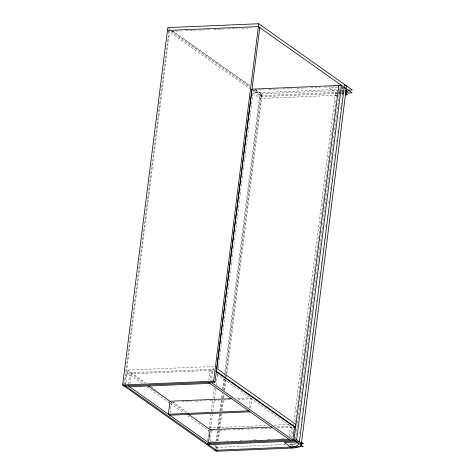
<?xml version="1.0" encoding="UTF-8"?>
<svg xmlns="http://www.w3.org/2000/svg" width="475" height="475" viewBox="0 0 475 475"><rect width="100%" height="100%" fill="white"/><g stroke="black" fill="none" stroke-linecap="round" stroke-linejoin="round"><path stroke-width="0.36" stroke-dasharray="2.38 1.78" d="M123.316 385.486L123.595 383.277M124.201 384.512L168.815 31.398M125.02 383.954L169.533 31.582M125.531 385.92L127.538 370.078L213.94 366.433L213.584 369.277L127.175 372.923L142.304 383.628M128.369 384.364L129.829 372.81L144.352 383.088M129.918 383.883L131.195 373.777L211.535 370.387L210.259 380.493M169.991 413.03L171.356 402.2L176.516 401.981M208.804 380.249L210.17 369.419L213.803 371.99M211.179 382.304L212.824 369.307L214.641 370.595M207.593 440.848L210.942 414.307M211.316 411.368L212.895 398.858M212.99 398.127L214.29 387.826M210.639 428.515L212.402 414.538M212.776 411.593L215.656 388.793M216.119 385.112L217.514 374.08M218.257 368.19L253.389 90.113L261.185 95.635M210.152 441.459L211.523 430.623M215.246 447.343L215.525 445.134M215.988 441.459L219.521 413.499M219.895 410.56L221.38 398.786M221.475 398.05L222.033 393.638M222.591 389.227L223.891 378.925M224.354 375.25L259.671 95.701L336.941 92.435M215.858 448.572L216.226 445.633M216.784 441.216L220.222 413.998M220.596 411.059L222.822 393.401M223.292 389.726L224.681 378.688M225.429 372.804L260.555 94.733L253.923 90.036M216.517 449.041L216.98 445.366M217.538 440.948L219.028 429.18M219.118 428.444L220.982 413.731M221.35 410.792L222.65 400.49M223.024 397.545L223.393 394.606M223.951 390.189L225.53 377.684M225.625 376.948L225.999 374.009M226.088 373.273L261.392 93.818L254.149 88.694M217.277 449.243L217.74 445.568M218.298 441.156L219.877 428.646M219.973 427.91L221.736 413.933M222.11 410.994L223.689 398.489M223.784 397.753L224.152 394.808M224.711 390.397L226.011 380.095M226.385 377.156L226.664 374.947M226.759 374.211L262.069 94.668L254.838 89.549M249.06 407.954L250.337 397.842L235.594 398.466M250.515 408.197L251.703 398.81L236.96 399.433M289.222 436.377L290.498 426.271L275.755 426.888M290.587 437.344L291.864 427.233L216.826 374.128M290.848 445.663L291.228 442.67M291.787 438.259L293.176 427.221M293.924 421.337L335.463 92.5A14.167 4.257 7.2 0 0 336.425 92.441M292.315 445.847L292.683 442.902M295.29 422.305L295.842 417.887M295.937 417.151L296.495 412.739M296.59 412.003L297.053 408.328M297.148 407.592L297.427 405.383M297.795 402.438L298.632 395.817M299.007 392.878L299.844 386.258M300.212 383.313L300.586 380.368M300.675 379.638L301.233 375.22M301.328 374.484L301.791 370.809M301.886 370.072L302.444 365.655M302.533 364.925L303.371 358.298M303.745 355.359L304.582 348.739M304.95 345.794L305.977 337.701M306.066 336.965L306.345 334.762M306.719 331.817L307.183 328.142M307.277 327.406L307.557 325.197M307.925 322.252L308.299 319.313M308.394 318.577L308.946 314.159M309.041 313.429L309.504 309.747M309.599 309.011L310.157 304.6M310.252 303.863L310.715 300.182M310.804 299.446L311.083 297.243M311.457 294.298L312.295 287.678M312.669 284.733L313.69 276.646M313.779 275.91L314.248 272.228M314.337 271.492L314.895 267.081M314.99 266.344L315.269 264.136M315.637 261.197L316.107 257.515M316.196 256.779L317.217 248.686M317.312 247.95L317.87 243.538M317.965 242.802L318.428 239.127M318.523 238.391L318.802 236.182M319.17 233.237L319.633 229.562M319.728 228.825L320.008 226.617M320.382 223.678L321.219 217.057M321.587 214.112L321.961 211.167M322.05 210.437L322.608 206.019M322.703 205.283L323.166 201.608M323.261 200.872L323.819 196.454M323.908 195.724L324.746 189.098M325.12 186.158L325.957 179.538M326.325 176.593L327.352 168.5M327.441 167.764L327.72 165.561M328.094 162.616L328.558 158.941M328.652 158.205L328.932 155.996M329.3 153.051L329.674 150.112M329.769 149.376L330.321 144.958M330.416 144.228L330.879 140.547M330.974 139.81L331.532 135.399M331.627 134.662L332.09 130.981M332.179 130.245L332.458 128.042M332.832 125.097L333.67 118.477M334.044 115.532L335.065 107.445M335.154 106.709L335.623 103.028M335.712 102.291L336.27 97.88M336.365 97.143L336.644 94.935M337.007 92.043L337.191 90.624M295.563 439.565L340.171 86.45M299.683 433.259L299.873 431.793M301.453 419.282L301.637 417.81M302.658 409.723L302.842 408.251M304.428 395.74L304.612 394.274M305.633 386.181L305.817 384.708M307.396 372.204L307.586 370.732M308.608 362.639L308.792 361.166M309.166 358.227L309.35 356.755M310.371 348.662L310.561 347.189M312.14 334.685L312.324 333.213M313.346 325.12L313.53 323.647M315.115 311.143L315.299 309.67M316.32 301.577L316.504 300.105M318.084 287.601L318.274 286.128M319.295 278.035L319.479 276.569M319.853 273.624L320.037 272.151M321.058 264.058L321.248 262.592M322.828 250.082L323.012 248.609M324.033 240.522L324.217 239.05M325.803 226.539L325.987 225.073M327.008 216.98L327.192 215.507M328.771 203.003L328.961 201.531M329.983 193.438L330.167 191.965M330.541 189.026L330.725 187.554M331.746 179.461L331.936 177.988M333.515 165.484L333.699 164.012M334.721 155.919L334.905 154.446M336.49 141.942L336.674 140.469M337.695 132.377L337.879 130.904M339.459 118.4L339.649 116.927M340.67 108.834L340.854 107.368M341.228 104.423L341.412 102.95M342.433 94.857L342.623 93.391M168.803 29.42L169.812 29.373M171.772 31.273L181.385 30.869M185.82 30.679L195.433 30.275M199.132 30.121L209.481 29.682M213.922 29.492L223.535 29.088M227.97 28.904L237.583 28.494M242.018 28.31L251.631 27.9M254.855 90.054L264.421 89.65M268.832 89.46L278.392 89.057M282.803 88.873L292.368 88.469M296.78 88.285L306.339 87.881M310.751 87.691L320.316 87.287M324.728 87.103L334.287 86.699M337.695 87.578L329.032 87.946L336.828 93.462M342.024 87.4L344.191 87.305M261.392 93.818L339.773 90.511M340.516 90.482L342.736 90.387M260.555 94.733L262.069 94.668M337.672 92.405L345.028 92.097M337.939 93.421L261.036 96.663L253.187 91.111M338.675 93.385L340.896 93.296M341.638 93.26L343.853 93.171M336.579 95.279L260.828 98.479L253.027 92.957L339.815 89.294L341.614 90.571M181.676 401.767L191.259 401.363M195.682 401.173L205.265 400.769M209.689 400.585L219.266 400.182M223.689 399.992L231.8 399.647M209.226 427.892L266.831 425.463M274.217 425.149L288.99 424.525M292.677 424.371L294.156 424.312M211.084 430.647L215.513 430.457M219.628 430.285L229.55 429.863M233.237 429.709L243.58 429.275M247.273 429.115L257.61 428.682M260.906 428.539L271.641 428.088M277.121 427.856L293.799 427.156M211.155 441.762L215.573 441.578M225.868 441.144L229.544 440.99M239.839 440.557L243.521 440.396M253.816 439.963L256.755 439.838M267.787 439.375L271.468 439.221M281.764 438.787L286.176 438.597M285.148 444.487L216.748 447.379L213.75 445.253M288.824 444.333L296.917 443.994M341.97 87.727L343.17 88.576M342.214 90.992L344.013 92.269M167.806 27.592L170.222 29.296M172.639 31.006L249.921 85.702M171.018 30.228L250.01 86.135M171.309 31.576L249.702 87.05M167.449 30.43L249.559 88.546M127.538 370.078L145.688 382.927M151.133 386.781L156.584 390.634M172.312 401.773L187.441 412.478M170.976 401.933L186.105 412.638M147.143 387.054L169.533 402.901M170.139 403.328L183.451 412.751M187.69 415.75L208.869 430.736M296.317 443.401A14.167 4.257 7.2 0 1 291.027 444.244M345.046 91.562A17.171 5.166 7.2 0 1 344.25 92.037M342.457 92.69A17.171 5.166 7.2 0 1 341.596 92.904M339.637 93.237A17.171 5.166 7.2 0 1 338.556 93.349M342.582 90.648A14.167 4.257 7.2 0 1 341.329 91.438M339.762 91.948A14.167 4.257 7.2 0 1 339.013 92.114M342 87.774A14.167 4.257 7.2 0 1 343.087 89.71M342.57 93.041A14.167 4.257 7.2 0 1 341.466 94.038M339.037 94.875A14.167 4.257 7.2 0 1 338.259 95.03M336.532 95.249A14.167 4.257 7.2 0 1 335.107 95.344M341.846 90.802A14.167 4.257 7.2 0 1 342.552 91.693M342.398 89.959A17.171 5.166 7.2 0 1 341.952 90.06M339.465 90.452A17.171 5.166 7.2 0 1 338.918 90.505"/><path stroke-width="0.71" d="M345.984 88.202A17.171 5.166 7.2 0 0 344.547 84.461L299.392 441.892A17.171 5.166 7.2 0 1 292.036 448.05L216.238 451.25L122.651 385.017L167.806 27.592L258.762 23.75L352.349 89.983L347.908 90.167M259.766 27.562L214.973 382.143L213.607 381.182L258.762 23.75M216.707 368.701L252.023 89.152L341.46 85.375L296.667 439.963L299.392 441.892L284.234 442.534L292.036 448.05M293.799 427.156L295.278 427.09L295.634 424.246L216.362 368.143M338.806 85.488L294.013 440.07L303.175 446.559L214.872 450.282M301.275 444.671L346.067 90.084M167.449 30.43L258.4 26.594L351.987 92.827L345.331 93.106M345.764 92.067L347.973 91.972L345.568 90.274M345.402 94.905L347.611 94.816L345.812 93.539M122.651 385.017L213.607 381.182M123.316 385.486L124.83 385.421L217.093 450.716L215.579 450.781M124.017 385.985L214.973 382.143M129.55 386.775L209.897 383.384M231.907 398.62L169.991 401.233L168.352 414.23L248.692 410.839M169.717 415.197L250.058 411.807M272.074 427.049L210.158 429.661L208.513 442.658L288.859 439.268M207.225 443.733L296.667 439.963M208.59 444.701L295.379 441.037M300.592 443.84L303.537 443.715L301.138 442.017M216 370.987L295.278 427.09M215.852 371.45L294.518 427.12L292.873 440.117L211.179 382.304M208.531 382.417L290.225 440.23M148.586 386.086L170.371 401.506M187.922 413.921L210.918 430.196M128.185 385.807L209.879 443.62M296.744 442.005A14.167 4.257 7.2 0 1 290.67 447.088M344.191 87.305A17.171 5.166 7.2 0 1 345.622 91.046"/></g></svg>
